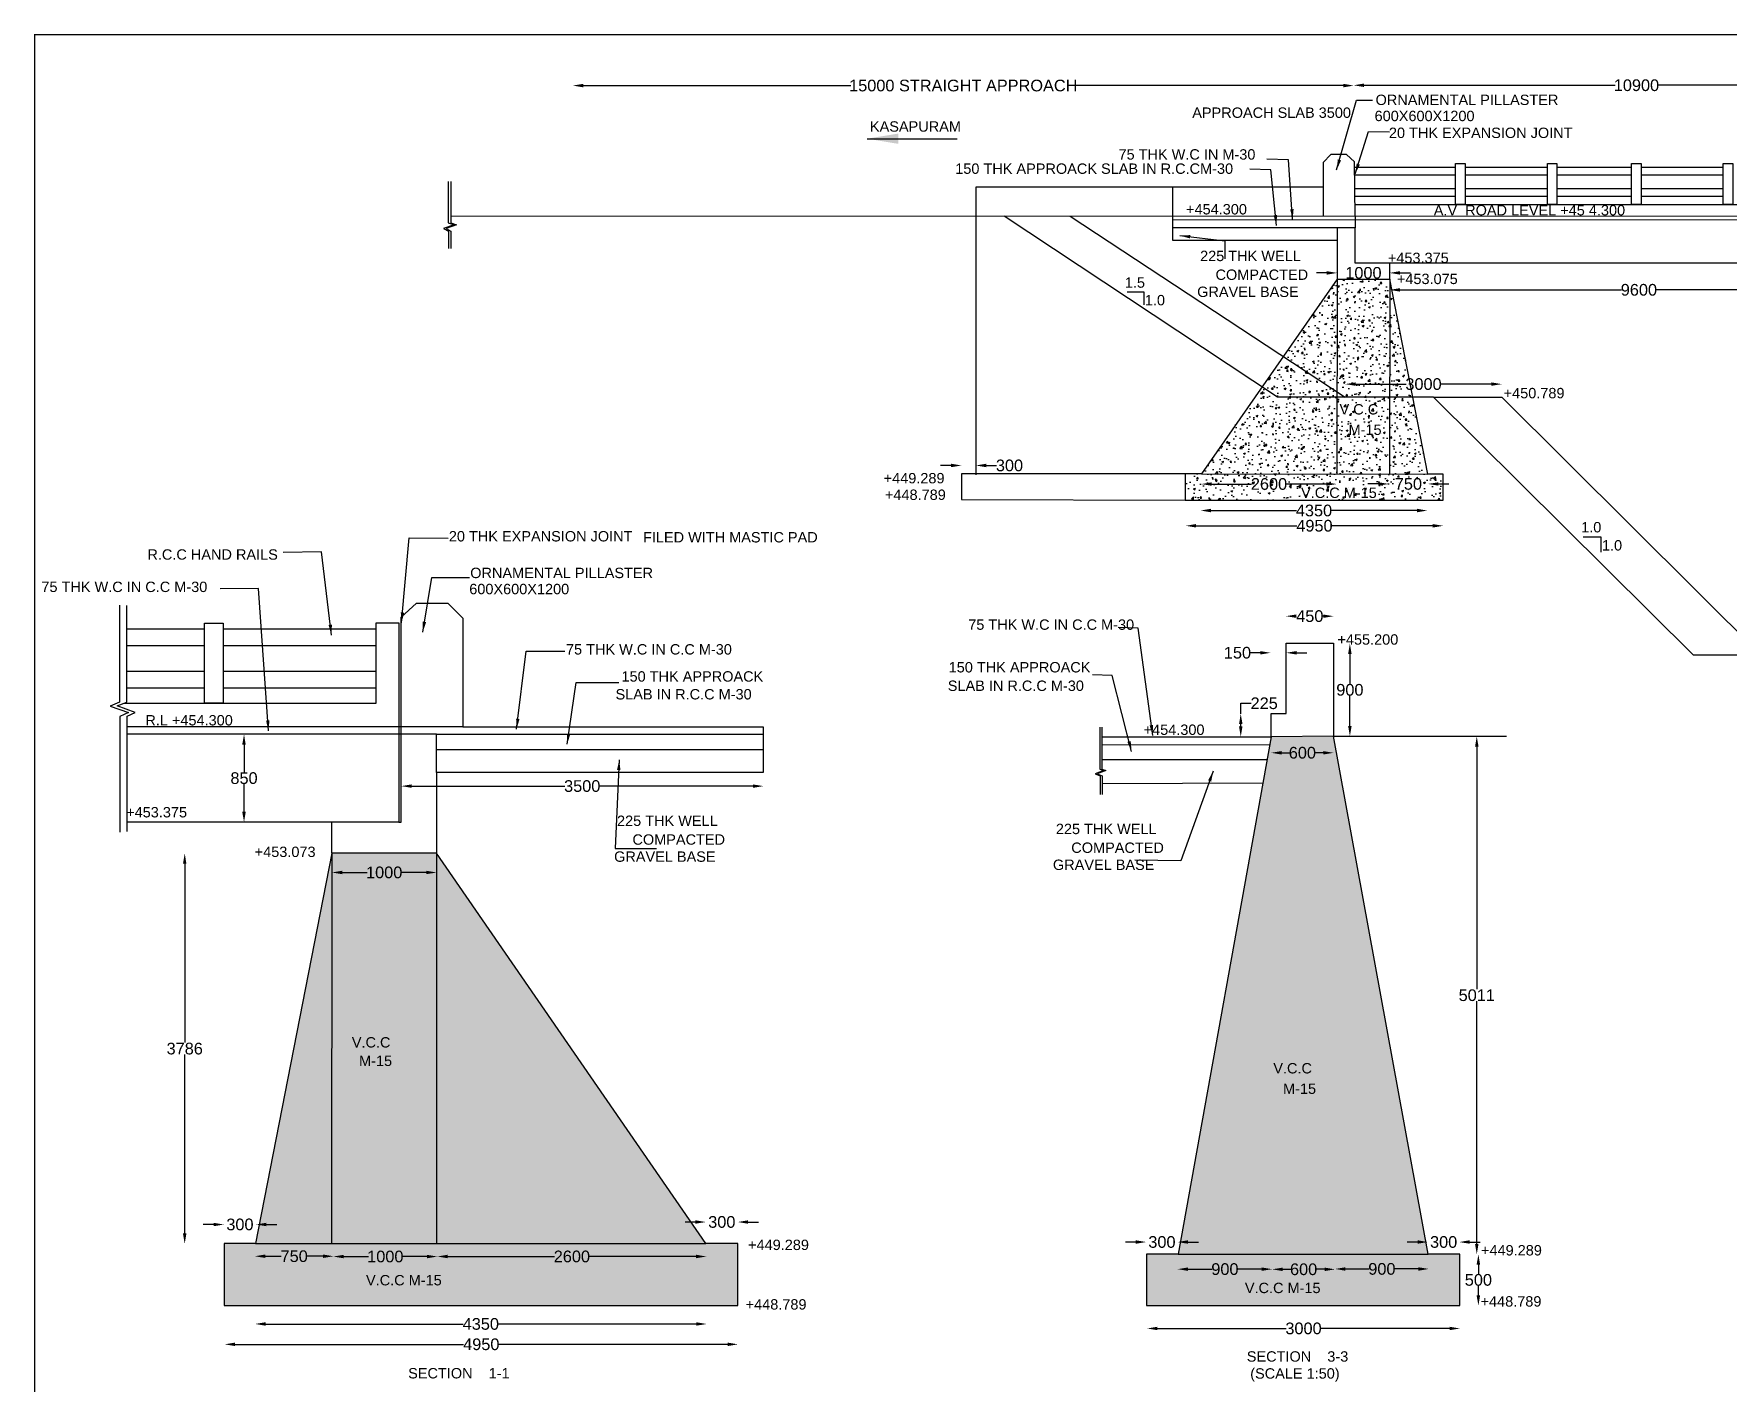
# Model space of a CAD drawing. Header units: inches. Extents: x 198236 to 295560, y -226728 to -166143.
# Drawn here: x 198236 to 230895, y -192153 to -166143 of the extents above; entities that cross this region are included whole.
import ezdxf

# ---------------------------------------------------------------- set-up
doc = ezdxf.new("R2010")
doc.units = ezdxf.units.IN
doc.header["$MEASUREMENT"] = 0
doc.styles.get("Standard").update_dxf_attribs({"font": 'arial.ttf'})
doc.dimstyles.new('ST100', dxfattribs={"dimtxt": 225, "dimasz": 200, "dimexe": 0, "dimexo": 300, "dimgap": 0.09, "dimtad": 0, "dimtih": 1, "dimtoh": 1, "dimdec": 0, "dimzin": 0, "dimdsep": 46, "dimtxsty": 'Standard', "dimcen": 0, "dimse1": 1, "dimse2": 1, "dimadec": 0, "dimazin": 0, "dimtfac": 1, "dimtdec": 0, "dimtofl": 0, "dimtmove": 0, "dimatfit": 3, "dimfxl": 2000, "dimtolj": 1, "dimtzin": 0, "dimarcsym": 0})
pattern_1 = [(50, (0, 0), (358.6301, -31.37607), [37.5, -412.5]), (355, (0, 0), (-69.37567, 376.09607), [30, -330]), (100.4514, (29.9, -2.6), (289.2547, 344.71977), [31.8701, -350.57106]), (46.1842, (0, 100), (533.6205, -82.7595), [56.25, -618.75]), (96.6356, (44.47, 93.1), (467.33135, 487.0589), [47.8051, -525.8565]), (351.1842, (0, 100), (467.331, 487.0593), [45, -495]), (21, (50, 75), (298.45353, -201.30945), [37.5, -412.5]), (326, (50, 75), (121.65767, 362.575), [30, -330]), (71.4514, (74.87, 58.22), (420.1113, 161.26525), [31.8701, -350.57106]), (37.5, (0, 0), (6.07993, 166.446927), [0, -326, 0, -335, 0, -331.25]), (7.5, (0, 0), (131.53477, 197.20586), [0, -191, 0, -318.5, 0, -126.25]), (327.5, (-111.5, 0), (266.91122, -11.277436), [0, -125, 0, -390, 0, -517.5]), (317.5, (-161.5, 0), (291.59308, 50.0525), [0, -162.5, 0, -259, 0, -367.5])]

# ---------------------------------------------------------------- blocks, each defined once
blk = doc.blocks.new('*D7')
at = {"color": 0, "lineweight": -2, "transparency": 16777216}
for p, q in [((202114, -191405), (206521, -191405)), ((211609, -191405), (207202, -191405))]:
    blk.add_line(p, q, dxfattribs=at)
at = {"color": 0, "transparency": 16777216}
for points in [[(202114, -191372), (202114, -191438), (201914, -191405)], [(211609, -191372), (211609, -191438), (211809, -191405)]]:
    blk.add_solid(points, dxfattribs=at)
at = {"layer": 'Defpoints', "color": 0, "transparency": 16777216}
for p in [(201914, -191033), (211809, -191033), (211809, -191405)]:
    blk.add_point(p, dxfattribs=at)
at = {"color": 0, "transparency": 16777216, "insert": (206861, -191405), "char_height": 225, "attachment_point": 5}
blk.add_mtext('\\A1;4950', dxfattribs=at)
blk = doc.blocks.new('*D8')
at = {"color": 0, "lineweight": -2, "transparency": 16777216}
for p, q in [((202702, -191013), (206512, -191013)), ((211003, -191013), (207193, -191013))]:
    blk.add_line(p, q, dxfattribs=at)
at = {"color": 0, "transparency": 16777216}
for points in [[(202702, -190979), (202702, -191046), (202502, -191013)], [(211003, -190979), (211003, -191046), (211203, -191013)]]:
    blk.add_solid(points, dxfattribs=at)
at = {"layer": 'Defpoints', "color": 0, "transparency": 16777216}
for p in [(202502, -190817), (211203, -190817), (211203, -191013)]:
    blk.add_point(p, dxfattribs=at)
at = {"color": 0, "transparency": 16777216, "insert": (206852, -191013), "char_height": 225, "attachment_point": 5}
blk.add_mtext('\\A1;4350', dxfattribs=at)
blk = doc.blocks.new('*D9')
at = {"color": 0, "lineweight": -2, "transparency": 16777216}
for p, q in [((202698, -189707), (203006, -189707)), ((203810, -189707), (203501, -189707))]:
    blk.add_line(p, q, dxfattribs=at)
at = {"color": 0, "transparency": 16777216}
for points in [[(202698, -189673), (202698, -189740), (202498, -189707)], [(203810, -189673), (203810, -189740), (204010, -189707)]]:
    blk.add_solid(points, dxfattribs=at)
at = {"layer": 'Defpoints', "color": 0, "transparency": 16777216}
for p in [(202498, -189710), (204010, -189707), (204010, -189710)]:
    blk.add_point(p, dxfattribs=at)
at = {"color": 0, "transparency": 16777216, "insert": (203254, -189707), "char_height": 225, "attachment_point": 5}
blk.add_mtext('\\A1;750', dxfattribs=at)
blk = doc.blocks.new('*D10')
at = {"color": 0, "lineweight": -2, "transparency": 16777216}
for p, q in [((204210, -189713), (204686, -189713)), ((205812, -189713), (205336, -189713))]:
    blk.add_line(p, q, dxfattribs=at)
at = {"color": 0, "transparency": 16777216}
for points in [[(204210, -189679), (204210, -189746), (204010, -189713)], [(205812, -189679), (205812, -189746), (206012, -189713)]]:
    blk.add_solid(points, dxfattribs=at)
at = {"layer": 'Defpoints', "color": 0, "transparency": 16777216}
for p in [(204010, -189710), (206012, -189710), (206012, -189713)]:
    blk.add_point(p, dxfattribs=at)
at = {"color": 0, "transparency": 16777216, "insert": (205011, -189713), "char_height": 225, "attachment_point": 5}
blk.add_mtext('\\A1;1000', dxfattribs=at)
blk = doc.blocks.new('*D11')
at = {"color": 0, "lineweight": -2, "transparency": 16777216}
for p, q in [((206212, -189712), (208269, -189712)), ((211001, -189712), (208944, -189712))]:
    blk.add_line(p, q, dxfattribs=at)
at = {"color": 0, "transparency": 16777216}
for points in [[(206212, -189678), (206212, -189745), (206012, -189712)], [(211001, -189678), (211001, -189745), (211201, -189712)]]:
    blk.add_solid(points, dxfattribs=at)
at = {"layer": 'Defpoints', "color": 0, "transparency": 16777216}
for p in [(206012, -189713), (211201, -189712), (211201, -189713)]:
    blk.add_point(p, dxfattribs=at)
at = {"color": 0, "transparency": 16777216, "insert": (208607, -189712), "char_height": 225, "attachment_point": 5}
blk.add_mtext('\\A1;2600', dxfattribs=at)
blk = doc.blocks.new('*D12')
at = {"color": 0, "lineweight": -2, "transparency": 16777216}
for p, q in [((201699, -189095), (201499, -189095)), ((202717, -189095), (202917, -189095))]:
    blk.add_line(p, q, dxfattribs=at)
at = {"color": 0, "transparency": 16777216}
for points in [[(201699, -189062), (201699, -189128), (201899, -189095)], [(202717, -189062), (202717, -189128), (202517, -189095)]]:
    blk.add_solid(points, dxfattribs=at)
at = {"layer": 'Defpoints', "color": 0, "transparency": 16777216}
for p in [(201899, -189081), (202517, -189081), (202517, -189095)]:
    blk.add_point(p, dxfattribs=at)
at = {"color": 0, "transparency": 16777216, "insert": (202208, -189095), "char_height": 225, "attachment_point": 5}
blk.add_mtext('\\A1;300', dxfattribs=at)
blk = doc.blocks.new('*D13')
at = {"color": 0, "lineweight": -2, "transparency": 16777216}
for p, q in [((210988, -189047), (210788, -189047)), ((212005, -189047), (212205, -189047))]:
    blk.add_line(p, q, dxfattribs=at)
at = {"color": 0, "transparency": 16777216}
for points in [[(210988, -189014), (210988, -189080), (211188, -189047)], [(212005, -189014), (212005, -189080), (211805, -189047)]]:
    blk.add_solid(points, dxfattribs=at)
at = {"layer": 'Defpoints', "color": 0, "transparency": 16777216}
for p in [(211188, -189047), (211188, -189050), (211805, -189050)]:
    blk.add_point(p, dxfattribs=at)
at = {"color": 0, "transparency": 16777216, "insert": (211497, -189047), "char_height": 225, "attachment_point": 5}
blk.add_mtext('\\A1;300', dxfattribs=at)
blk = doc.blocks.new('*D14')
at = {"color": 0, "lineweight": -2, "transparency": 16777216}
for p, q in [((201144, -182142), (201144, -185589)), ((201144, -189267), (201144, -185820))]:
    blk.add_line(p, q, dxfattribs=at)
at = {"color": 0, "transparency": 16777216}
for points in [[(201110, -182142), (201177, -182142), (201144, -181942)], [(201110, -189267), (201177, -189267), (201144, -189467)]]:
    blk.add_solid(points, dxfattribs=at)
at = {"layer": 'Defpoints', "color": 0, "transparency": 16777216}
for p in [(201144, -181942), (201158, -181942), (201158, -189467)]:
    blk.add_point(p, dxfattribs=at)
at = {"color": 0, "transparency": 16777216, "insert": (201144, -185705), "char_height": 225, "attachment_point": 5}
blk.add_mtext('\\A1;3786', dxfattribs=at)
blk = doc.blocks.new('*D15')
at = {"color": 0, "lineweight": -2, "transparency": 16777216}
for p, q in [((204179, -182309), (204664, -182309)), ((205800, -182309), (205314, -182309))]:
    blk.add_line(p, q, dxfattribs=at)
at = {"color": 0, "transparency": 16777216}
for points in [[(204179, -182276), (204179, -182342), (203979, -182309)], [(205800, -182276), (205800, -182342), (206000, -182309)]]:
    blk.add_solid(points, dxfattribs=at)
at = {"layer": 'Defpoints', "color": 0, "transparency": 16777216}
for p in [(203979, -182305), (206000, -182306), (206000, -182309)]:
    blk.add_point(p, dxfattribs=at)
at = {"color": 0, "transparency": 16777216, "insert": (204989, -182309), "char_height": 225, "attachment_point": 5}
blk.add_mtext('\\A1;1000', dxfattribs=at)
blk = doc.blocks.new('*D16')
at = {"color": 0, "lineweight": -2, "transparency": 16777216}
for p, q in [((202287, -179844), (202287, -180376)), ((202287, -181139), (202287, -180606))]:
    blk.add_line(p, q, dxfattribs=at)
at = {"color": 0, "transparency": 16777216}
for points in [[(202253, -179844), (202320, -179844), (202287, -179644)], [(202253, -181139), (202320, -181139), (202287, -181339)]]:
    blk.add_solid(points, dxfattribs=at)
at = {"layer": 'Defpoints', "color": 0, "transparency": 16777216}
for p in [(202287, -179644), (202287, -179644), (202287, -181339)]:
    blk.add_point(p, dxfattribs=at)
at = {"color": 0, "transparency": 16777216, "insert": (202287, -180491), "char_height": 225, "attachment_point": 5}
blk.add_mtext('\\A1;850', dxfattribs=at)
blk = doc.blocks.new('*D17')
at = {"color": 0, "lineweight": -2, "transparency": 16777216}
for p, q in [((205516, -180644), (208470, -180644)), ((212096, -180644), (209142, -180644))]:
    blk.add_line(p, q, dxfattribs=at)
at = {"color": 0, "transparency": 16777216}
for points in [[(205516, -180611), (205516, -180677), (205316, -180644)], [(212096, -180611), (212096, -180677), (212296, -180644)]]:
    blk.add_solid(points, dxfattribs=at)
at = {"layer": 'Defpoints', "color": 0, "transparency": 16777216}
for p in [(205316, -180645), (212296, -180644), (212296, -180645)]:
    blk.add_point(p, dxfattribs=at)
at = {"color": 0, "transparency": 16777216, "insert": (208806, -180644), "char_height": 225, "attachment_point": 5}
blk.add_mtext('\\A1;3500', dxfattribs=at)
blk = doc.blocks.new('*D18')
at = {"color": 0, "lineweight": -2, "transparency": 16777216}
for p, q in [((220640, -175626), (222581, -175626)), ((225202, -175626), (223261, -175626))]:
    blk.add_line(p, q, dxfattribs=at)
at = {"color": 0, "transparency": 16777216}
for points in [[(220640, -175592), (220640, -175659), (220440, -175626)], [(225202, -175592), (225202, -175659), (225402, -175626)]]:
    blk.add_solid(points, dxfattribs=at)
at = {"layer": 'Defpoints', "color": 0, "transparency": 16777216}
for p in [(220440, -175626), (225402, -175626), (225402, -175626)]:
    blk.add_point(p, dxfattribs=at)
at = {"color": 0, "transparency": 16777216, "insert": (222921, -175626), "char_height": 225, "attachment_point": 5}
blk.add_mtext('\\A1;4950', dxfattribs=at)
blk = doc.blocks.new('*D19')
at = {"color": 0, "lineweight": -2, "transparency": 16777216}
for p, q in [((220925, -175332), (222572, -175332)), ((224898, -175332), (223252, -175332))]:
    blk.add_line(p, q, dxfattribs=at)
at = {"color": 0, "transparency": 16777216}
for points in [[(220925, -175298), (220925, -175365), (220725, -175332)], [(224898, -175298), (224898, -175365), (225098, -175332)]]:
    blk.add_solid(points, dxfattribs=at)
at = {"layer": 'Defpoints', "color": 0, "transparency": 16777216}
for p in [(220725, -175332), (225098, -175332), (225098, -175332)]:
    blk.add_point(p, dxfattribs=at)
at = {"color": 0, "transparency": 16777216, "insert": (222912, -175332), "char_height": 225, "attachment_point": 5}
blk.add_mtext('\\A1;4350', dxfattribs=at)
blk = doc.blocks.new('*D20')
at = {"color": 0, "lineweight": -2, "transparency": 16777216}
for p, q in [((220940, -174821), (221707, -174821)), ((223150, -174821), (222383, -174821))]:
    blk.add_line(p, q, dxfattribs=at)
at = {"color": 0, "transparency": 16777216}
for points in [[(220940, -174788), (220940, -174854), (220740, -174821)], [(223150, -174788), (223150, -174854), (223350, -174821)]]:
    blk.add_solid(points, dxfattribs=at)
at = {"layer": 'Defpoints', "color": 0, "transparency": 16777216}
for p in [(220740, -174833), (223350, -174821), (223350, -174833)]:
    blk.add_point(p, dxfattribs=at)
at = {"color": 0, "transparency": 16777216, "insert": (222045, -174821), "char_height": 225, "attachment_point": 5}
blk.add_mtext('\\A1;2600', dxfattribs=at)
blk = doc.blocks.new('*D21')
at = {"color": 0, "lineweight": -2, "transparency": 16777216}
for p, q in [((224153, -174819), (223953, -174819)), ((225312, -174819), (225512, -174819))]:
    blk.add_line(p, q, dxfattribs=at)
at = {"color": 0, "transparency": 16777216}
for points in [[(224153, -174786), (224153, -174852), (224353, -174819)], [(225312, -174786), (225312, -174852), (225112, -174819)]]:
    blk.add_solid(points, dxfattribs=at)
at = {"layer": 'Defpoints', "color": 0, "transparency": 16777216}
for p in [(224353, -174819), (225112, -174819), (225112, -174819)]:
    blk.add_point(p, dxfattribs=at)
at = {"color": 0, "transparency": 16777216, "insert": (224732, -174819), "char_height": 225, "attachment_point": 5}
blk.add_mtext('\\A1;750', dxfattribs=at)
blk = doc.blocks.new('*D22')
at = {"color": 0, "lineweight": -2, "transparency": 16777216}
for p, q in [((223716, -172895), (224687, -172895)), ((226330, -172895), (225359, -172895))]:
    blk.add_line(p, q, dxfattribs=at)
at = {"color": 0, "transparency": 16777216}
for points in [[(223716, -172861), (223716, -172928), (223516, -172895)], [(226330, -172861), (226330, -172928), (226530, -172895)]]:
    blk.add_solid(points, dxfattribs=at)
at = {"layer": 'Defpoints', "color": 0, "transparency": 16777216}
for p in [(223516, -172886), (226530, -172886), (226530, -172895)]:
    blk.add_point(p, dxfattribs=at)
at = {"color": 0, "transparency": 16777216, "insert": (225023, -172895), "char_height": 225, "attachment_point": 5}
blk.add_mtext('\\A1;3000', dxfattribs=at)
blk = doc.blocks.new('*D23')
at = {"color": 0, "lineweight": -2, "transparency": 16777216}
for p, q in [((215915, -174463), (215715, -174463)), ((216594, -174463), (216794, -174463))]:
    blk.add_line(p, q, dxfattribs=at)
at = {"color": 0, "transparency": 16777216}
for points in [[(215915, -174429), (215915, -174496), (216115, -174463)], [(216594, -174429), (216594, -174496), (216394, -174463)]]:
    blk.add_solid(points, dxfattribs=at)
at = {"layer": 'Defpoints', "color": 0, "transparency": 16777216}
for p in [(216115, -174453), (216394, -174453), (216394, -174463)]:
    blk.add_point(p, dxfattribs=at)
at = {"color": 0, "transparency": 16777216, "insert": (217042, -174463), "char_height": 225, "attachment_point": 5}
blk.add_mtext('\\A1;300', dxfattribs=at)
blk = doc.blocks.new('*D24')
at = {"color": 0, "lineweight": -2, "transparency": 16777216}
for p, q in [((223159, -170751), (222959, -170751)), ((224571, -170751), (224771, -170751))]:
    blk.add_line(p, q, dxfattribs=at)
at = {"color": 0, "transparency": 16777216}
for points in [[(223159, -170717), (223159, -170784), (223359, -170751)], [(224571, -170717), (224571, -170784), (224371, -170751)]]:
    blk.add_solid(points, dxfattribs=at)
at = {"layer": 'Defpoints', "color": 0, "transparency": 16777216}
for p in [(223359, -170762), (224371, -170751), (224371, -170762)]:
    blk.add_point(p, dxfattribs=at)
at = {"color": 0, "transparency": 16777216, "insert": (223865, -170751), "char_height": 225, "attachment_point": 5}
blk.add_mtext('\\A1;1000', dxfattribs=at)
blk = doc.blocks.new('*D25')
at = {"color": 0, "lineweight": -2, "transparency": 16777216}
for p, q in [((224571, -171078), (228840, -171078)), ((233780, -171078), (229511, -171078))]:
    blk.add_line(p, q, dxfattribs=at)
at = {"color": 0, "transparency": 16777216}
for points in [[(224571, -171045), (224571, -171111), (224371, -171078)], [(233780, -171045), (233780, -171111), (233980, -171078)]]:
    blk.add_solid(points, dxfattribs=at)
at = {"layer": 'Defpoints', "color": 0, "transparency": 16777216}
for p in [(224371, -171070), (233980, -171070), (233980, -171078)]:
    blk.add_point(p, dxfattribs=at)
at = {"color": 0, "transparency": 16777216, "insert": (229175, -171078), "char_height": 225, "attachment_point": 5}
blk.add_mtext('\\A1;9600', dxfattribs=at)
blk = doc.blocks.new('*D34')
at = {"color": 0, "lineweight": -2, "transparency": 16777216}
for p, q in [((223878, -167134), (228716, -167134)), ((234378, -167134), (229541, -167134))]:
    blk.add_line(p, q, dxfattribs=at)
at = {"color": 0, "transparency": 16777216}
for points in [[(223878, -167100), (223878, -167167), (223678, -167134)], [(234378, -167100), (234378, -167167), (234578, -167134)]]:
    blk.add_solid(points, dxfattribs=at)
at = {"layer": 'Defpoints', "color": 0, "transparency": 16777216}
for p in [(223678, -167118), (223678, -167134), (234578, -167118)]:
    blk.add_point(p, dxfattribs=at)
at = {"color": 0, "transparency": 16777216, "insert": (229128, -167134), "char_height": 225, "attachment_point": 5}
blk.add_mtext('\\A1;10900', dxfattribs=at)
blk = doc.blocks.new('*D35')
at = {"color": 0, "lineweight": -2, "transparency": 16777216}
for p, q in [((208826, -167140), (213981, -167140)), ((223478, -167140), (218323, -167140))]:
    blk.add_line(p, q, dxfattribs=at)
at = {"color": 0, "transparency": 16777216}
for points in [[(208826, -167106), (208826, -167173), (208626, -167140)], [(223478, -167106), (223478, -167173), (223678, -167140)]]:
    blk.add_solid(points, dxfattribs=at)
at = {"layer": 'Defpoints', "color": 0, "transparency": 16777216}
for p in [(208626, -167134), (208626, -167140), (223678, -167134)]:
    blk.add_point(p, dxfattribs=at)
at = {"color": 0, "transparency": 16777216, "insert": (216152, -167140), "char_height": 225, "attachment_point": 5}
blk.add_mtext('\\A1;15000 STRAIGHT APPROACH', dxfattribs=at)
blk = doc.blocks.new('*D53')
at = {"color": 0, "lineweight": -2, "transparency": 16777216}
for p, q in [((219894, -191099), (222374, -191099)), ((225526, -191099), (223046, -191099))]:
    blk.add_line(p, q, dxfattribs=at)
at = {"color": 0, "transparency": 16777216}
for points in [[(219894, -191066), (219894, -191132), (219694, -191099)], [(225526, -191066), (225526, -191132), (225726, -191099)]]:
    blk.add_solid(points, dxfattribs=at)
at = {"layer": 'Defpoints', "color": 0, "transparency": 16777216}
for p in [(219694, -191094), (225726, -191094), (225726, -191099)]:
    blk.add_point(p, dxfattribs=at)
at = {"color": 0, "transparency": 16777216, "insert": (222710, -191099), "char_height": 225, "attachment_point": 5}
blk.add_mtext('\\A1;3000', dxfattribs=at)
blk = doc.blocks.new('*D54')
at = {"color": 0, "lineweight": -2, "transparency": 16777216}
for p, q in [((220485, -189956), (220947, -189956)), ((221906, -189956), (221444, -189956))]:
    blk.add_line(p, q, dxfattribs=at)
at = {"color": 0, "transparency": 16777216}
for points in [[(220485, -189923), (220485, -189989), (220285, -189956)], [(221906, -189923), (221906, -189989), (222106, -189956)]]:
    blk.add_solid(points, dxfattribs=at)
at = {"layer": 'Defpoints', "color": 0, "transparency": 16777216}
for p in [(220285, -189949), (222106, -189949), (222106, -189956)]:
    blk.add_point(p, dxfattribs=at)
at = {"color": 0, "transparency": 16777216, "insert": (221195, -189956), "char_height": 225, "attachment_point": 5}
blk.add_mtext('\\A1;900', dxfattribs=at)
blk = doc.blocks.new('*D55')
at = {"color": 0, "lineweight": -2, "transparency": 16777216}
for p, q in [((222306, -189959), (222463, -189959)), ((223118, -189959), (222961, -189959))]:
    blk.add_line(p, q, dxfattribs=at)
at = {"color": 0, "transparency": 16777216}
for points in [[(222306, -189926), (222306, -189992), (222106, -189959)], [(223118, -189926), (223118, -189992), (223318, -189959)]]:
    blk.add_solid(points, dxfattribs=at)
at = {"layer": 'Defpoints', "color": 0, "transparency": 16777216}
for p in [(222106, -189956), (223318, -189956), (223318, -189959)]:
    blk.add_point(p, dxfattribs=at)
at = {"color": 0, "transparency": 16777216, "insert": (222712, -189959), "char_height": 225, "attachment_point": 5}
blk.add_mtext('\\A1;600', dxfattribs=at)
blk = doc.blocks.new('*D56')
at = {"color": 0, "lineweight": -2, "transparency": 16777216}
for p, q in [((223518, -189952), (223973, -189952)), ((224923, -189952), (224469, -189952))]:
    blk.add_line(p, q, dxfattribs=at)
at = {"color": 0, "transparency": 16777216}
for points in [[(223518, -189919), (223518, -189986), (223318, -189952)], [(224923, -189919), (224923, -189986), (225123, -189952)]]:
    blk.add_solid(points, dxfattribs=at)
at = {"layer": 'Defpoints', "color": 0, "transparency": 16777216}
for p in [(223318, -189956), (225123, -189952), (225123, -189956)]:
    blk.add_point(p, dxfattribs=at)
at = {"color": 0, "transparency": 16777216, "insert": (224221, -189952), "char_height": 225, "attachment_point": 5}
blk.add_mtext('\\A1;900', dxfattribs=at)
blk = doc.blocks.new('*D57')
at = {"color": 0, "lineweight": -2, "transparency": 16777216}
for p, q in [((224908, -189433), (224708, -189433)), ((225914, -189433), (226114, -189433))]:
    blk.add_line(p, q, dxfattribs=at)
at = {"color": 0, "transparency": 16777216}
for points in [[(224908, -189399), (224908, -189466), (225108, -189433)], [(225914, -189399), (225914, -189466), (225714, -189433)]]:
    blk.add_solid(points, dxfattribs=at)
at = {"layer": 'Defpoints', "color": 0, "transparency": 16777216}
for p in [(225108, -189433), (225108, -189433), (225714, -189433)]:
    blk.add_point(p, dxfattribs=at)
at = {"color": 0, "transparency": 16777216, "insert": (225411, -189433), "char_height": 225, "attachment_point": 5}
blk.add_mtext('\\A1;300', dxfattribs=at)
blk = doc.blocks.new('*D58')
at = {"color": 0, "lineweight": -2, "transparency": 16777216}
for p, q in [((219477, -189433), (219277, -189433)), ((220484, -189433), (220684, -189433))]:
    blk.add_line(p, q, dxfattribs=at)
at = {"color": 0, "transparency": 16777216}
for points in [[(219477, -189399), (219477, -189466), (219677, -189433)], [(220484, -189399), (220484, -189466), (220284, -189433)]]:
    blk.add_solid(points, dxfattribs=at)
at = {"layer": 'Defpoints', "color": 0, "transparency": 16777216}
for p in [(219677, -189433), (219677, -189433), (220284, -189433)]:
    blk.add_point(p, dxfattribs=at)
at = {"color": 0, "transparency": 16777216, "insert": (219981, -189433), "char_height": 225, "attachment_point": 5}
blk.add_mtext('\\A1;300', dxfattribs=at)
blk = doc.blocks.new('*D59')
at = {"color": 0, "lineweight": -2, "transparency": 16777216}
for p, q in [((226081, -189869), (226081, -190049)), ((226081, -190460), (226081, -190279))]:
    blk.add_line(p, q, dxfattribs=at)
at = {"color": 0, "transparency": 16777216}
for points in [[(226047, -189869), (226114, -189869), (226081, -189669)], [(226047, -190460), (226114, -190460), (226081, -190660)]]:
    blk.add_solid(points, dxfattribs=at)
at = {"layer": 'Defpoints', "color": 0, "transparency": 16777216}
for p in [(226077, -189669), (226081, -189669), (226077, -190660)]:
    blk.add_point(p, dxfattribs=at)
at = {"color": 0, "transparency": 16777216, "insert": (226081, -190164), "char_height": 225, "attachment_point": 5}
blk.add_mtext('\\A1;500', dxfattribs=at)
blk = doc.blocks.new('*D60')
at = {"color": 0, "lineweight": -2, "transparency": 16777216}
for p, q in [((226050, -179884), (226050, -184561)), ((226050, -189469), (226050, -184791))]:
    blk.add_line(p, q, dxfattribs=at)
at = {"color": 0, "transparency": 16777216}
for points in [[(226017, -179884), (226084, -179884), (226050, -179684)], [(226017, -189469), (226084, -189469), (226050, -189669)]]:
    blk.add_solid(points, dxfattribs=at)
at = {"layer": 'Defpoints', "color": 0, "transparency": 16777216}
for p in [(226050, -179684), (226081, -179684), (226081, -189669)]:
    blk.add_point(p, dxfattribs=at)
at = {"color": 0, "transparency": 16777216, "insert": (226050, -184676), "char_height": 225, "attachment_point": 5}
blk.add_mtext('\\A1;5011', dxfattribs=at)
blk = doc.blocks.new('*D61')
at = {"color": 0, "lineweight": -2, "transparency": 16777216}
for p, q in [((222287, -180002), (222439, -180002)), ((223089, -180002), (222937, -180002))]:
    blk.add_line(p, q, dxfattribs=at)
at = {"color": 0, "transparency": 16777216}
for points in [[(222287, -179968), (222287, -180035), (222087, -180002)], [(223089, -179968), (223089, -180035), (223289, -180002)]]:
    blk.add_solid(points, dxfattribs=at)
at = {"layer": 'Defpoints', "color": 0, "transparency": 16777216}
for p in [(222087, -180002), (222087, -180017), (223289, -180017)]:
    blk.add_point(p, dxfattribs=at)
at = {"color": 0, "transparency": 16777216, "insert": (222688, -180002), "char_height": 225, "attachment_point": 5}
blk.add_mtext('\\A1;600', dxfattribs=at)
blk = doc.blocks.new('*D62')
at = {"color": 0, "lineweight": -2, "transparency": 16777216}
for p, q in [((223604, -178095), (223604, -178674)), ((223604, -179484), (223604, -178904))]:
    blk.add_line(p, q, dxfattribs=at)
at = {"color": 0, "transparency": 16777216}
for points in [[(223570, -178095), (223637, -178095), (223604, -177895)], [(223570, -179484), (223637, -179484), (223604, -179684)]]:
    blk.add_solid(points, dxfattribs=at)
at = {"layer": 'Defpoints', "color": 0, "transparency": 16777216}
for p in [(223596, -177895), (223604, -177895), (223596, -179684)]:
    blk.add_point(p, dxfattribs=at)
at = {"color": 0, "transparency": 16777216, "insert": (223604, -178789), "char_height": 225, "attachment_point": 5}
blk.add_mtext('\\A1;900', dxfattribs=at)
blk = doc.blocks.new('*D63')
at = {"color": 0, "lineweight": -2, "transparency": 16777216}
for p, q in [((222572, -177368), (222578, -177368)), ((223089, -177368), (223083, -177368))]:
    blk.add_line(p, q, dxfattribs=at)
at = {"color": 0, "transparency": 16777216}
for points in [[(222572, -177335), (222572, -177401), (222372, -177368)], [(223089, -177335), (223089, -177401), (223289, -177368)]]:
    blk.add_solid(points, dxfattribs=at)
at = {"layer": 'Defpoints', "color": 0, "transparency": 16777216}
for p in [(222372, -177357), (223289, -177357), (223289, -177368)]:
    blk.add_point(p, dxfattribs=at)
at = {"color": 0, "transparency": 16777216, "insert": (222831, -177368), "char_height": 225, "attachment_point": 5}
blk.add_mtext('\\A1;450', dxfattribs=at)
blk = doc.blocks.new('*D64')
at = {"color": 0, "lineweight": -2, "transparency": 16777216}
for p, q in [((221875, -178074), (221675, -178074)), ((222576, -178074), (222776, -178074))]:
    blk.add_line(p, q, dxfattribs=at)
at = {"color": 0, "transparency": 16777216}
for points in [[(221875, -178041), (221875, -178107), (222075, -178074)], [(222576, -178041), (222576, -178107), (222376, -178074)]]:
    blk.add_solid(points, dxfattribs=at)
at = {"layer": 'Defpoints', "color": 0, "transparency": 16777216}
for p in [(222075, -178074), (222376, -178074), (222376, -178074)]:
    blk.add_point(p, dxfattribs=at)
at = {"color": 0, "transparency": 16777216, "insert": (221437, -178074), "char_height": 225, "attachment_point": 5}
blk.add_mtext('\\A1;150', dxfattribs=at)
blk = doc.blocks.new('*D65')
at = {"color": 0, "lineweight": -2, "transparency": 16777216}
for p, q in [((221500, -179248), (221500, -179048)), ((221500, -179048), (221700, -179048)), ((221500, -179494), (221500, -179448))]:
    blk.add_line(p, q, dxfattribs=at)
at = {"color": 0, "transparency": 16777216}
for points in [[(221467, -179448), (221534, -179448), (221500, -179248)], [(221467, -179494), (221534, -179494), (221500, -179694)]]:
    blk.add_solid(points, dxfattribs=at)
at = {"layer": 'Defpoints', "color": 0, "transparency": 16777216}
for p in [(221500, -179248), (221510, -179248), (221510, -179694)]:
    blk.add_point(p, dxfattribs=at)
at = {"color": 0, "transparency": 16777216, "insert": (221952, -179048), "char_height": 225, "attachment_point": 5}
blk.add_mtext('\\A1;225', dxfattribs=at)

msp = doc.modelspace()

# ---------------------------------------------------------------- hatches: boundary and pattern name
h = msp.add_hatch()
h.set_pattern_fill('AR-CONC', color=256, scale=50, style=0)
h.set_pattern_definition(pattern_1)
h.paths.add_polyline_path([(223355.6, -173149), (222211, -173149), (221909.8, -172949.5), (220744, -174622.1), (223353.4, -174626)])
h.paths.add_polyline_path([(222319.9, -172361.1), (221909.8, -172949.5), (222211, -173149), (223355.6, -173149), (223355.8, -173043.4)])
h.paths.add_polyline_path([(223359.1, -170870.2), (222319.9, -172361.1), (223355.8, -173043.4)])
h.paths.add_polyline_path([(224371.1, -170870.2), (223359.1, -170870.2), (223355.8, -173043.4), (223516.1, -173149), (224367.7, -173149)])
h.paths.add_polyline_path([(224371.1, -170870.2), (224367.7, -173149), (224817.2, -173149)])
h.paths.add_polyline_path([(224817.2, -173149), (224367.7, -173149), (224365.5, -174627.5), (225106.8, -174628.7)])
h.paths.add_polyline_path([(224367.7, -173149), (223355.6, -173149), (223353.4, -174626), (224365.5, -174627.5)])
h.paths.add_polyline_path([(225399.9, -174628.7), (225106.8, -174628.7), (220744, -174622.1), (220429.5, -174622.1), (220429.5, -175134.6), (225399.9, -175134.6)])
h.paths.add_polyline_path([(224631.2, -172723.4), (225414.7, -172723.4), (225414.7, -173065.8), (224631.2, -173065.8)], flags=9)
h.paths.add_polyline_path([(223449.9, -173928.2), (224266.2, -173928.2), (224266.2, -173621.9), (223449.9, -173621.9)], flags=24)
h.paths.add_polyline_path([(223275.5, -173535.3), (224201.6, -173535.3), (224201.6, -173225.1), (223275.5, -173225.1)], flags=9)
h.paths.add_polyline_path([(221651.3, -174649.9), (222438.8, -174649.9), (222438.8, -174992.2), (221651.3, -174992.2)], flags=24)
h.paths.add_polyline_path([(224429, -174647.8), (225036, -174647.8), (225036, -174990), (224429, -174990)], flags=24)
h.paths.add_polyline_path([(222533.8, -175144.2), (224174.2, -175144.2), (224174.2, -174834), (222533.8, -174834)], flags=9)
h = msp.add_hatch()
h.set_pattern_fill('AR-CONC', color=256, scale=50, style=0)
h.set_pattern_definition(pattern_1)
h.paths.add_polyline_path([(223288.7, -179683.5), (222085.8, -179693.6), (220295.4, -189666.6), (225112.9, -189666.6)])
h.paths.add_polyline_path([(225726.3, -189666.6), (225112.9, -189666.6), (220295.4, -189666.6), (219684.8, -189666.6), (219684.8, -190658.6), (225726.3, -190658.6)])
h.paths.add_polyline_path([(220891, -189784.7), (221499.9, -189784.7), (221499.9, -190127), (220891, -190127)], flags=24)
h.paths.add_polyline_path([(222407.3, -189787.9), (223017.4, -189787.9), (223017.4, -190130.2), (222407.3, -190130.2)], flags=24)
h.paths.add_polyline_path([(223916.4, -189781.2), (224525.2, -189781.2), (224525.2, -190123.5), (223916.4, -190123.5)], flags=24)
h.paths.add_polyline_path([(221450.1, -190472.8), (223090.5, -190472.8), (223090.5, -190162.6), (221450.1, -190162.6)], flags=24)
h = msp.add_hatch()
h.set_pattern_fill('AR-CONC', color=256, scale=50, style=0)
h.set_pattern_definition(pattern_1)
h.paths.add_polyline_path([(205999.8, -181934.1), (203979.1, -181934.1), (203976.5, -189460.4), (205997.2, -189461.1)])
h.paths.add_polyline_path([(203979.1, -181934.1), (202511.5, -189459.9), (203976.5, -189460.4)])
h.paths.add_polyline_path([(205999.8, -181934.1), (205997.2, -189461.1), (211191.5, -189462.9)])
h.paths.add_polyline_path([(211805.4, -189462.9), (211191.5, -189462.9), (202511.5, -189459.9), (201907.5, -189459.9), (201907.5, -190658.1), (211805.4, -190658.1)])
h.paths.add_polyline_path([(204608.1, -182137.9), (205370.6, -182137.9), (205370.6, -182480.1), (204608.1, -182480.1)], flags=24)
h.paths.add_polyline_path([(204298.6, -186094.4), (205192.6, -186094.4), (205192.6, -185788.1), (204298.6, -185788.1)], flags=24)
h.paths.add_polyline_path([(204235.9, -185738.4), (205162.1, -185738.4), (205162.1, -185428.2), (204235.9, -185428.2)], flags=24)
h.paths.add_polyline_path([(202950.3, -189535.6), (203557.3, -189535.6), (203557.3, -189877.9), (202950.3, -189877.9)], flags=24)
h.paths.add_polyline_path([(204629.8, -189541.4), (205392.2, -189541.4), (205392.2, -189883.7), (204629.8, -189883.7)], flags=24)
h.paths.add_polyline_path([(208212.9, -189540.6), (209000.4, -189540.6), (209000.4, -189882.8), (208212.9, -189882.8)], flags=24)
h.paths.add_polyline_path([(204509.2, -190324), (206149.5, -190324), (206149.5, -190013.7), (204509.2, -190013.7)], flags=24)

# ---------------------------------------------------------------- linework, layer by layer
at = {"const_width": 25}
msp.add_lwpolyline([(295547.9, -226715.7), (198248.9, -226715.7), (198248.9, -166155.5), (295547.9, -166155.5)], close=True, dxfattribs=at)
for points in [[(223705.5, -169656), (223693.5, -168608.1), (223539.9, -168469.9), (223239.5, -168469.9), (223089.3, -168620), (223089.6, -169656.1)], [(223694.7, -168714.2), (225642.3, -168713.2)], [(225826.9, -168713.1), (227410.5, -168712.3)], [(227595.1, -168712.2), (229031.5, -168711.4)], [(229216.2, -168711.3), (230802.5, -168710.5)], [(206223.9, -168990.4), (206223.9, -169786.8), (206336.1, -169826.9), (206131.3, -169896.1), (206226.8, -169944.5), (206226.8, -170282.9)], [(206273.3, -168990.4), (206273.3, -169786.8), (206385.6, -169826.9), (206180.8, -169896.1), (206276.3, -169944.5), (206276.3, -170282.9)], [(223089.5, -169100.3), (216393.6, -169100.3), (216393.6, -174643.8)], [(220186.5, -169100.3), (220186.5, -170118), (223359.1, -170118), (223359.1, -170870.2), (224371.1, -170870.2)], [(225642.3, -168863.9), (223696.4, -168864)], [(223699.4, -169121.2), (225642.3, -169121.2)], [(227410.5, -168863.9), (225826.9, -168863.9)], [(225826.9, -169121.2), (227410.5, -169121.2)], [(229031.5, -168863.9), (227595.1, -168863.9)], [(227595.1, -169121.2), (229031.5, -169121.2)], [(230802.5, -168863.9), (229216.2, -168863.9)], [(229216.2, -169121.2), (230802.5, -169121.2)], [(225642.3, -169278.9), (223701.2, -169279.3)], [(223703, -169432.5), (256400.9, -169432.5)], [(227410.5, -169278.5), (225826.9, -169278.8)], [(229031.5, -169278.1), (227595.1, -169278.4)], [(230802.5, -169277.7), (229216.2, -169278)], [(206273.3, -169659.9), (273850.7, -169644.7)], [(263161.3, -169647.1), (257910.4, -173127.8), (256597.8, -173138.9), (254900.4, -173138.9), (249935.1, -178114.7), (248938, -178114.7), (246157.5, -183680.8), (234025.6, -183691.7), (231227, -178122), (230228.8, -178122), (225217.7, -173149), (222211, -173149), (216938.5, -169657.5)], [(218215.2, -169657.2), (223516.1, -173149)], [(220186.5, -169730.6), (259916, -169718.7), (259915.9, -169647.9)], [(223705.5, -169655.9), (223705.5, -169880.9), (223359.2, -169880.9), (223359.2, -170118)], [(223359.2, -169880.9), (220186.5, -169880.9)], [(256400.9, -170564.3), (245526.5, -170564.3), (234624.7, -170564.3), (223715.8, -170564.3), (223705.2, -170564.3), (223705.5, -169880.9)], [(223359.1, -170870.2), (220744, -174622.1), (220429.5, -174622.1), (220429.5, -175134.6), (225399.9, -175134.6), (225399.9, -174628.7), (225106.8, -174628.7), (224371.1, -170870.2), (224371.1, -170564.3)], [(219310.8, -171116.6), (219629.6, -171116.6), (219629.6, -171363.9)], [(223359.1, -170870.2), (223353.4, -174626)], [(224371.1, -170870.2), (224365.5, -174627.5)], [(225217.7, -173149), (226532, -173149), (231528.8, -178117.2), (232523.9, -178117.2), (235329, -183690.5)], [(220429.5, -174622.1), (216114.5, -174622.1), (216114.5, -175120.8), (220429.5, -175134.6)], [(220744, -174622.1), (225106.8, -174628.7)], [(228099.7, -175837.3), (228440, -175837.3), (228440, -176134.8)], [(199888.7, -177156.1), (199888.7, -179023.8), (199707.9, -179100.6), (200058.2, -179224.8), (199890.9, -179301.6), (199890.9, -181531.4)], [(200036.3, -181519.4), (200036.3, -179295.4), (200191.6, -179225.8), (199839.5, -179094.5), (200028.7, -179027.9), (200028.7, -177159.8)], [(199972.5, -179047.7), (204835.4, -179047.7), (204835.4, -177498.5), (205273.1, -177498.5), (205273.1, -181338.9), (205316.2, -181338.9), (205316.2, -177386.4), (205611.5, -177117.3), (206212.7, -177117.3), (206505.5, -177407.7), (206505.5, -179502.2), (200036.3, -179502.2)], [(200028.7, -177609.9), (201523.6, -177609.9)], [(201882.1, -177609.9), (204835.4, -177609.9)], [(200028.7, -177932.9), (201523.6, -177932.9)], [(201882.1, -177932.9), (204835.4, -177932.9)], [(218823.1, -179693.6), (222085.8, -179693.6), (222085.8, -179243.2), (222376, -179243.2), (222376, -177890), (223288.7, -177890), (223288.7, -179683.5), (226623.7, -179683.5)], [(200028.7, -178426.8), (201523.6, -178426.8)], [(201882.1, -178426.8), (204835.4, -178426.8)], [(200028.7, -178751.4), (201523.6, -178751.4)], [(201882.1, -178751.4), (204835.4, -178751.4)], [(206505.5, -179502.2), (212291.4, -179502.2), (212291.4, -180384.3), (205999.8, -180384.3), (205999.8, -179643.5), (212291.4, -179643.5)], [(218784, -179508.6), (218784, -180319), (218863.4, -180341.7), (218693, -180404.1), (218789.5, -180447.6), (218789.5, -180806.9)], [(218823.1, -179508.6), (218823.1, -180319), (218902.6, -180341.7), (218732.2, -180404.1), (218828.7, -180447.6), (218828.7, -180806.9)], [(205999.8, -179643.5), (200036.3, -179643.5)], [(212291.4, -179943.3), (205999.8, -179943.3)], [(218823.1, -179843.5), (222057.5, -179851.3)], [(222085.8, -179693.6), (220295.4, -189666.6), (219684.8, -189666.6), (219684.8, -190658.6), (225726.3, -190658.6), (225726.3, -189666.6), (225112.9, -189666.6), (223288.7, -179683.5)], [(223288.7, -179683.5), (222085.8, -179693.6)], [(222005.8, -180139.1), (218823.1, -180139.1)], [(205999.8, -180384.3), (205999.8, -181934.1), (203979.1, -181934.1), (203979.1, -181338.9)], [(218828.7, -180592.3), (221926, -180583.6)], [(205273.1, -181338.9), (200036.3, -181338.9)], [(203979.1, -181934.1), (202511.5, -189459.9), (201907.5, -189459.9), (201907.5, -190658.1), (211805.4, -190658.1), (211805.4, -189462.9), (211191.5, -189462.9), (205999.8, -181934.1)], [(203979.1, -181934.1), (203976.5, -189460.4)], [(205999.8, -181934.1), (205997.2, -189461.1)], [(202511.5, -189459.9), (211191.5, -189462.9)], [(220295.4, -189666.6), (225112.9, -189666.6)]]:
    msp.add_lwpolyline(points)
for points in [[(225642.3, -168640.2), (225826.9, -168640.2), (225826.9, -169432.5), (225642.3, -169432.5)], [(227410.5, -168640.2), (227595.1, -168640.2), (227595.1, -169432.5), (227410.5, -169432.5)], [(229031.5, -168640.2), (229216.2, -168640.2), (229216.2, -169432.5), (229031.5, -169432.5)], [(230802.5, -168640.2), (230987.1, -168640.2), (230987.1, -169432.5), (230802.5, -169432.5)], [(201523.6, -177504.8), (201882.1, -177504.8), (201882.1, -179047.7), (201523.6, -179047.7)]]:
    msp.add_lwpolyline(points, close=True)

# ---------------------------------------------------------------- texts
for s, p in [('ORNAMENTAL PILLASTER', (224099.2, -167514.3)), (' KASAPURAM', (214275.1, -168027.8)), (' APPROACH SLAB 3500', (220487.9, -167761.8)), ('600X600X1200', (224080.3, -167825)), ('20 THK EXPANSION JOINT', (224356.4, -168150.2)), (' 75 THK W.C IN M-30   ', (219066.4, -168566.2)), (' 150 THK APPROACK SLAB IN R.C.CM-30', (215919, -168841.1)), (' +454.300', (220368.7, -169623.6)), ('      A.V  ROAD LEVEL +45 4.300', (224755.4, -169643.1)), (' 225 THK WELL', (220639, -170523.8)), ('  +453.375', (224181.2, -170561.2)), (' COMPACTED', (220936.5, -170885.3)), ('  +453.075', (224355, -170966.3)), ('1.5', (219265.8, -171036.5)), (' GRAVEL BASE', (220582.7, -171214.7)), ('1.0', (219651.7, -171375.5)), (' +450.789', (226490.7, -173167.7)), (' V.C.C', (223327.2, -173480.2)), (' M-15', (223501, -173873.7)), (' +449.289', (214539.7, -174807.6)), (' +448.789', (214564.3, -175127)), (' V.C.C M-15', (222585.5, -175089.1)), ('1.0', (228062.1, -175752.8)), ('20 THK EXPANSION JOINT ', (206235.3, -175927.3)), (' FILED WITH MASTIC PAD', (209900.7, -175946.5)), ('1.0', (228463, -176102.4)), (' R.C.C HAND RAILS', (200346.9, -176278.9)), ('ORNAMENTAL PILLASTER', (206647.6, -176634.1)), ('     75 THK W.C IN C.C M-30', (197993.4, -176902.7)), ('600X600X1200', (206628.8, -176944.7)), ('     75 THK W.C IN C.C M-30', (215859.3, -177630.8)), ('     75 THK W.C IN C.C M-30', (208105.3, -178107.3)), (' +455.200', (223286.4, -177917.3)), (' 150 THK APPROACK', (215792.7, -178452.7)), (' 150 THK APPROACK', (209485.9, -178629.5)), (' SLAB IN R.C.C M-30', (215775.7, -178809)), (' SLAB IN R.C.C M-30', (209371.2, -178973.3)), (' R.L +454.300', (200307.7, -179474.3)), ('   +454.300', (219395.8, -179656.7)), (' +453.375', (199937.9, -181247.4)), (' 225 THK WELL', (209399.5, -181412.2)), (' COMPACTED', (209697, -181773.7)), (' 225 THK WELL', (217858.5, -181569.6)), (' +453.073', (202415.6, -182010.8)), (' GRAVEL BASE', (209343.2, -182103.1)), (' COMPACTED', (218156, -181931.1)), (' GRAVEL BASE', (217802.2, -182260.5)), (' V.C.C', (204287.6, -185683.3)), ('  M-15', (204349.7, -186039.9)), (' V.C.C', (222050.4, -186183)), ('  M-15', (222160.1, -186577.4)), (' +449.289', (211925.9, -189587.1)), (' +449.289', (226054.2, -189691.7)), (' V.C.C M-15', (204560.9, -190268.8)), (' V.C.C M-15', (221501.9, -190417.7)), (' +448.789', (211879.4, -190734.6)), (' +448.789', (226045.6, -190677.1)), (' SECTION    3-3', (221539.5, -191738.7)), (' SECTION    1-1', (205373.3, -192062.2)), (' (SCALE 1:50)', (221605.1, -192066.1))]:
    msp.add_text(s, height=200).set_placement(p)

# ---------------------------------------------------------------- dimensions: what is measured, and where the dimension line sits
for base, p1, p2, text, picture, middle in [((208625.7, -167139.7), (223678.2, -167133.7), (208625.7, -167133.7), '15000 STRAIGHT APPROACH', '*D35', (216152, -167139.7)), ((222376, -178074), (222074.8, -178074), (222376, -178074), '150', '*D64', (221437.1, -178074))]:
    dim = msp.add_linear_dim(base=base, p1=p1, p2=p2, text=text, dimstyle='ST100')
    dim.commit()
    dim.dimension.update_dxf_attribs({"geometry": picture, "text_midpoint": middle, "dimtype": 160})
dim = msp.add_linear_dim(base=(223678.2, -167133.7), p1=(234578.2, -167117.8), p2=(223678.2, -167117.8), dimstyle='ST100')
dim.commit()
dim.dimension.update_dxf_attribs({"geometry": '*D34', "text_midpoint": (229128.2, -167133.7)})
for base, p1, p2, text, picture, middle in [((224371.1, -170750.5), (223359.1, -170762.2), (224371.1, -170762.2), '1000', '*D24', (223865.1, -170750.5)), ((233980, -171077.9), (224370.8, -171069.8), (233980, -171069.8), '9600', '*D25', (229175.4, -171077.9)), ((226529.9, -172894.6), (223516.1, -172885.7), (226529.9, -172885.7), '3000', '*D22', (225023, -172894.6)), ((216393.6, -174462.6), (216115.2, -174453.5), (216393.6, -174453.5), '300', '*D23', (217041.8, -174462.6)), ((223349.9, -174821), (220740.2, -174833), (223349.9, -174833), '2600', '*D20', (222045.1, -174821)), ((225112.1, -174818.9), (224352.9, -174818.9), (225112.1, -174818.9), '750', '*D21', (224732.5, -174818.9)), ((225098.4, -175331.6), (220725, -175331.6), (225098.4, -175331.6), '4350', '*D19', (222911.7, -175331.6)), ((225401.7, -175625.6), (220439.8, -175625.6), (225401.7, -175625.6), '4950', '*D18', (222920.8, -175625.6)), ((223288.9, -177368), (222372.4, -177357.4), (223288.9, -177357.4), '450', '*D63', (222830.7, -177368)), ((222087, -180001.5), (223288.7, -180016.6), (222087, -180016.6), '600', '*D61', (222687.9, -180001.5)), ((212295.7, -180643.8), (205316.2, -180644.9), (212295.7, -180644.9), '3500', '*D17', (208805.9, -180643.8)), ((205999.7, -182309), (203978.9, -182305.3), (205999.7, -182306), '1000', '*D15', (204989.3, -182309)), ((202517.3, -189094.9), (201899.1, -189081.3), (202517.3, -189081.3), '300', '*D12', (202208.2, -189094.9)), ((211187.9, -189047.1), (211805.4, -189050.1), (211187.9, -189050.1), '300', '*D13', (211496.7, -189047.1)), ((219677.4, -189432.7), (220283.6, -189432.7), (219677.4, -189432.7), '300', '*D58', (219980.5, -189432.7)), ((225108.3, -189432.7), (225714.5, -189432.7), (225108.3, -189432.7), '300', '*D57', (225411.4, -189432.7)), ((204009.6, -189706.8), (202498.1, -189709.8), (204009.6, -189709.8), '750', '*D9', (203253.8, -189706.8)), ((206012.4, -189712.6), (204009.6, -189709.8), (206012.4, -189709.8), '1000', '*D10', (205011, -189712.6)), ((211200.9, -189711.7), (206012.4, -189712.6), (211200.9, -189712.6), '2600', '*D11', (208606.7, -189711.7)), ((222106.4, -189955.9), (220284.5, -189949.2), (222106.4, -189949.2), '900', '*D54', (221195.5, -189955.9)), ((223318.2, -189959.1), (222106.4, -189955.9), (223318.2, -189955.9), '600', '*D55', (222712.3, -189959.1)), ((225123.4, -189952.4), (223318.2, -189955.9), (225123.4, -189955.9), '900', '*D56', (224220.8, -189952.4)), ((211808.7, -191405.1), (201914, -191033.1), (211808.7, -191033.1), '4950', '*D7', (206861.3, -191405.1)), ((211203.3, -191012.7), (202501.5, -190817), (211203.3, -190817), '4350', '*D8', (206852.4, -191012.7)), ((225726.4, -191099), (219693.8, -191094.4), (225726.4, -191094.4), '3000', '*D53', (222710.1, -191099))]:
    dim = msp.add_linear_dim(base=base, p1=p1, p2=p2, text=text, dimstyle='ST100')
    dim.commit()
    dim.dimension.update_dxf_attribs({"geometry": picture, "text_midpoint": middle})
for base, p1, p2, text, picture, middle in [((223603.5, -177894.9), (223596.1, -179683.5), (223596.1, -177894.9), '900', '*D62', (223603.5, -178789.2)), ((221500.5, -179247.8), (221509.8, -179693.6), (221509.8, -179247.8), '225', '*D65', (221951.9, -179047.8)), ((202286.6, -179643.5), (202286.6, -181338.9), (202286.6, -179643.5), '850', '*D16', (202286.6, -180491.2)), ((226050.3, -179683.5), (226080.5, -189668.7), (226080.5, -179683.5), '5011', '*D60', (226050.3, -184676.1)), ((201143.8, -181942.3), (201158.2, -189466.8), (201158.2, -181942.3), '3786', '*D14', (201143.8, -185704.5)), ((226080.5, -189668.7), (226076.6, -190659.9), (226076.6, -189668.7), '500', '*D59', (226080.5, -190164.3))]:
    dim = msp.add_linear_dim(base=base, p1=p1, p2=p2, angle=90, text=text, dimstyle='ST100')
    dim.commit()
    dim.dimension.update_dxf_attribs({"geometry": picture, "text_midpoint": middle})

# ---------------------------------------------------------------- leaders
for points, override in [([(223348.8, -168764.4), (223728.4, -167417.9), (224038.6, -167417.9)], {"dimgap": 0.09, "dimtad": 0}), ([(214296.7, -168163.8), (216033.1, -168163.8)], {"dimasz": 600, "dimgap": 0.09, "dimtad": 0}), ([(223705.3, -168843), (223964.5, -168024.5), (224367.3, -168033.8)], {"dimgap": 0.09, "dimtad": 0}), ([(222187.7, -169837.8), (222077, -168761.7), (221677.4, -168752)], {"dimgap": 0.09, "dimtad": 0}), ([(222500.8, -169722.4), (222417.5, -168570.9), (222005.5, -168557)], {"dimgap": 0.09, "dimtad": 0}), ([(220328, -170031.7), (221195.3, -170129.8), (221191.2, -170481.2)], {"dimgap": 0.09, "dimtad": 0}), ([(205323.5, -177497.5), (205467.7, -175858.5), (206221.5, -175861.7)], {"dimgap": 0.09, "dimtad": 0}), ([(203973, -177733.2), (203779.3, -176129.2), (203041, -176138.9)], {"dimgap": 0.09, "dimtad": 0}), ([(205732.5, -177673.2), (205906.4, -176625.2), (206630.9, -176619.5)], {"dimgap": 0.09, "dimtad": 0}), ([(202758.6, -179578.3), (202568.2, -176831.6), (201829, -176838.6)], {"dimgap": 0.09, "dimtad": 0}), ([(219802.9, -179667.2), (219520.5, -177600.8), (219135.1, -177585.7)], {"dimgap": 0.09, "dimtad": 0}), ([(207540.6, -179546.2), (207723.5, -178043.1), (208469.3, -178043.1)], {"dimgap": 0.09, "dimtad": 0}), ([(219396.7, -179977.1), (219018.9, -178510), (218641, -178497.8)], {"dimgap": 0.09, "dimtad": 0}), ([(208515.6, -179835.4), (208689.7, -178643.4), (209514, -178643.4)], {"dimgap": 0.09, "dimtad": 0}), ([(209519.5, -180134.7), (209440.4, -181848.5), (210235.7, -181844.8)], {"dimgap": 0.09, "dimtad": 0}), ([(220967.9, -180357.6), (220347.2, -182084), (219458.6, -182071.8)], {"dimgap": 0.09, "dimtad": 0})]:
    msp.add_leader(points, dimstyle='ST100', override=override)

doc.saveas('drawing.dxf')
